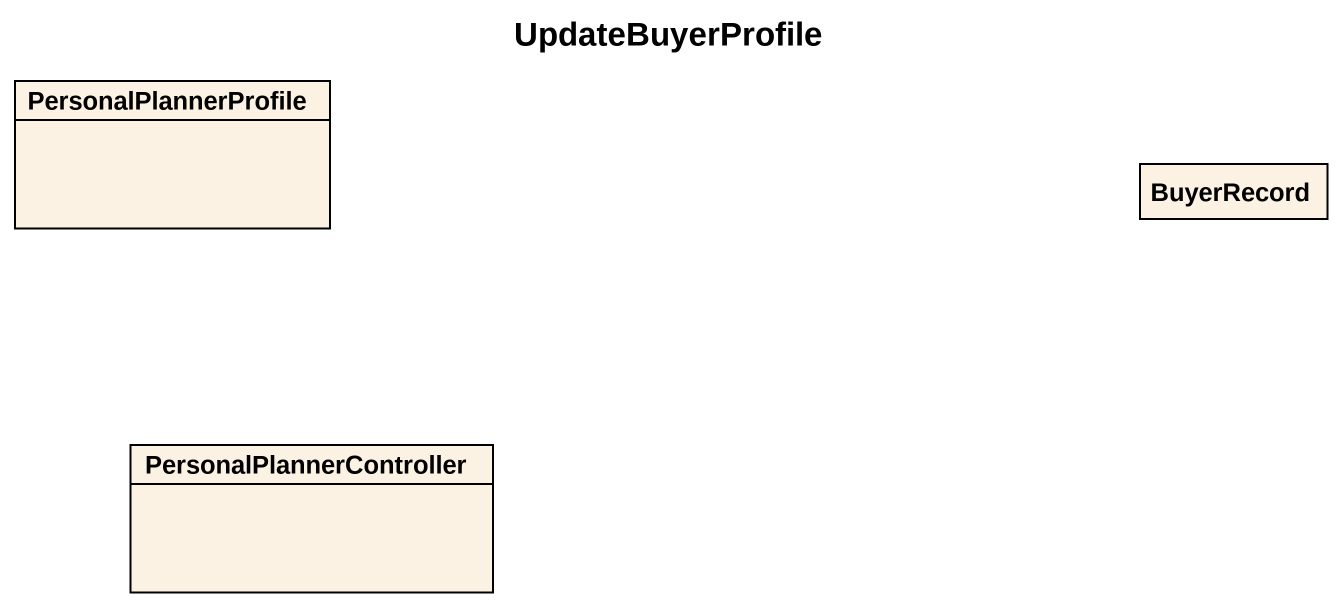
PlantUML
@startuml
title UpdateBuyerProfile
hide circle
hide empty members
class PersonalPlannerProfile
class BuyerRecord
class PersonalPlannerController
@enduml
